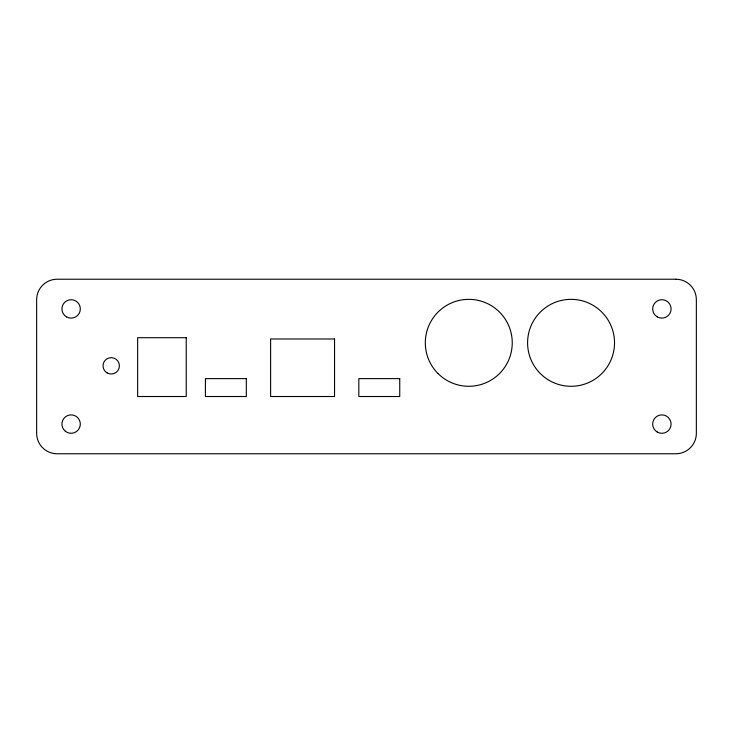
<?xml version="1.0" encoding="UTF-8"?>
<svg xmlns="http://www.w3.org/2000/svg" width="733" height="733" viewBox="0 0 733 733"><rect width="100%" height="100%" fill="white"/><g stroke="black" fill="none" stroke-linecap="round" stroke-linejoin="round"><path stroke-width="1.1" d="M675.89 279.227L57.11 279.227A20.46 20.46 0 0 0 36.65 299.687L36.65 433.313A20.46 20.46 0 0 0 57.11 453.773L675.89 453.773A20.46 20.46 0 0 0 696.35 433.313L696.35 299.687A20.46 20.46 0 0 0 675.89 279.227M186.237 337.711L137.648 337.711L137.648 396.516L186.237 396.516L186.237 337.711M334.541 338.985L270.614 338.985L270.614 396.516L334.541 396.516L334.541 338.985M246.325 378.622L205.414 378.622L205.414 396.516L246.325 396.516L246.325 378.622M399.742 378.622L358.831 378.622L358.831 396.516L399.742 396.516L399.742 378.622M107.119 372.923A8.182 8.182 0 0 0 119.397 365.831A8.182 8.182 0 0 0 107.119 358.749A8.182 8.182 0 0 0 107.119 372.923M66.52 316.885A9.208 9.208 0 0 0 80.328 308.914A9.208 9.208 0 0 0 66.52 300.942A9.208 9.208 0 0 0 66.52 316.885M65.338 431.242A9.208 9.208 0 0 0 80.209 425.516A9.208 9.208 0 0 0 67.812 415.492A9.208 9.208 0 0 0 65.338 431.242M657.281 432.058A9.208 9.208 0 0 0 671.089 424.086A9.208 9.208 0 0 0 657.281 416.115A9.208 9.208 0 0 0 657.281 432.058M657.281 316.885A9.208 9.208 0 0 0 671.089 308.914A9.208 9.208 0 0 0 657.281 300.942A9.208 9.208 0 0 0 657.281 316.885M549.319 380.464A43.467 43.467 0 0 0 614.529 342.824A43.467 43.467 0 0 0 549.319 305.175A43.467 43.467 0 0 0 549.319 380.464M438.041 373.555A43.467 43.467 0 0 0 510.764 354.076A43.467 43.467 0 0 0 457.529 300.832A43.467 43.467 0 0 0 438.041 373.555"/></g></svg>
